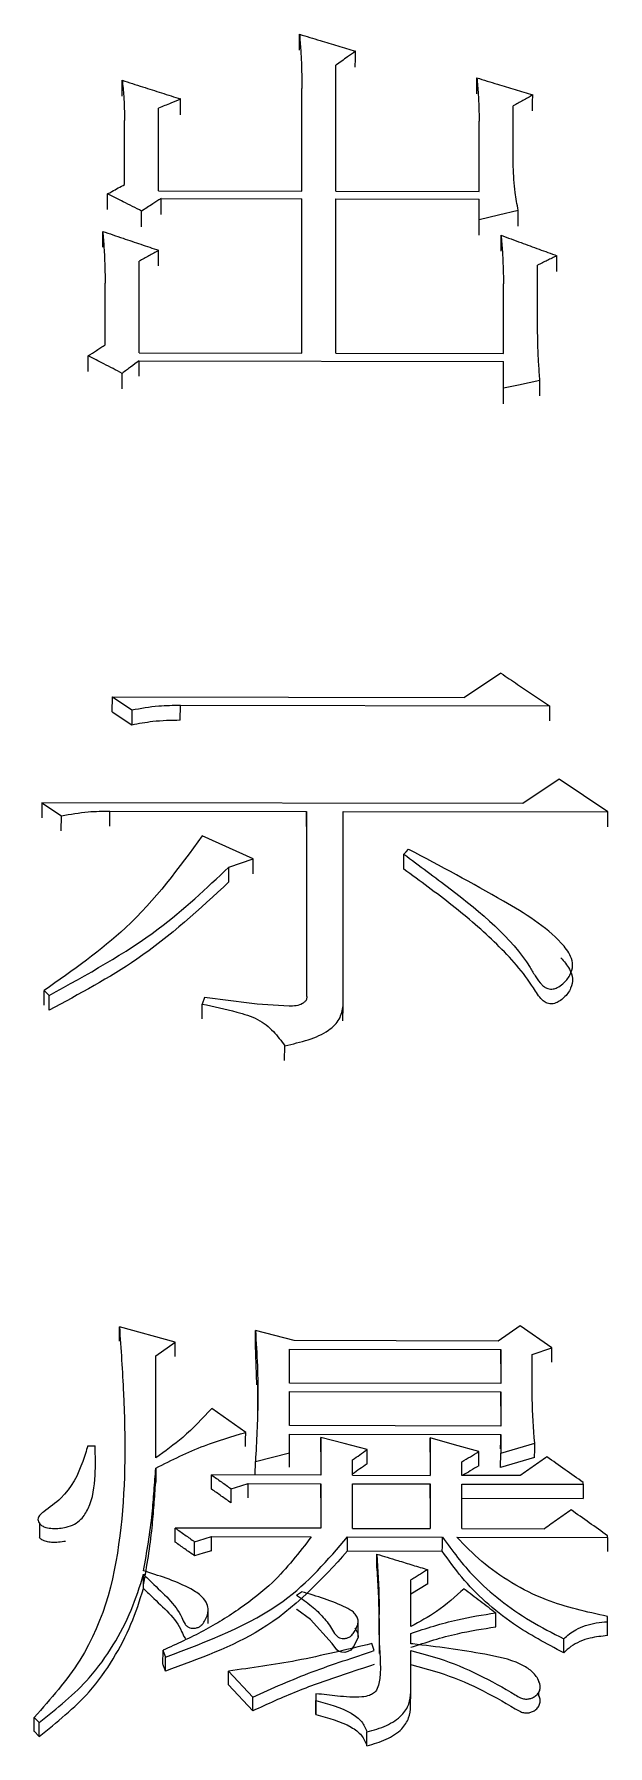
# Model space of a CAD drawing. Header units: millimetres. Extents: x 2104 to 4053, y 855 to 2233.
# Drawn here: x 2514.96 to 2517.51, y 2079.57 to 2087.19 of the extents above; entities that cross this region are included whole.
import ezdxf

# ---------------------------------------------------------------- set-up
doc = ezdxf.new("R2010")
doc.units = ezdxf.units.MM

msp = doc.modelspace()

# ---------------------------------------------------------------- linework, layer by layer
at = {"color": 7, "linetype": 'Continuous', "lineweight": 25}
for p, q in [((2516.2993, 2086.4872), (2516.2993, 2087.0474)), ((2516.1476, 2086.8734), (2516.1479, 2086.9444)), ((2516.1478, 2086.4875), (2516.1479, 2086.9444)), ((2515.5096, 2086.4887), (2515.5096, 2086.8559)), ((2516.1476, 2086.4875), (2516.1476, 2086.8734)), ((2517.0889, 2086.5969), (2517.089, 2086.8668)), ((2515.3579, 2086.7304), (2515.3582, 2086.8009)), ((2515.3582, 2086.5167), (2515.3582, 2086.8009)), ((2516.9373, 2086.7275), (2516.9375, 2086.798)), ((2516.9375, 2086.486), (2516.9375, 2086.798)), ((2515.5096, 2086.4887), (2516.1478, 2086.4875)), ((2515.5204, 2086.4539), (2516.1478, 2086.4527)), ((2516.2993, 2086.4872), (2516.9375, 2086.486)), ((2515.4336, 2086.3284), (2515.4339, 2086.3984)), ((2516.1476, 2086.3827), (2516.1478, 2086.4527)), ((2516.1477, 2085.7668), (2516.1478, 2086.4527)), ((2516.2991, 2085.7665), (2516.2992, 2086.4524)), ((2516.2992, 2086.4524), (2516.9375, 2086.4513)), ((2516.9375, 2086.3608), (2516.9375, 2086.4513)), ((2516.9372, 2086.2909), (2516.9375, 2086.3608)), ((2515.4229, 2085.7681), (2515.423, 2086.1751)), ((2517.197, 2085.8985), (2517.197, 2086.1578)), ((2515.2713, 2086.0079), (2515.2715, 2086.0774)), ((2515.2715, 2085.8036), (2515.2715, 2086.0774)), ((2517.0453, 2086.0046), (2517.0456, 2086.0741)), ((2517.0455, 2085.7651), (2517.0456, 2086.0741)), ((2515.4227, 2085.6639), (2515.4229, 2085.7329)), ((2515.4229, 2085.7681), (2516.1477, 2085.7668)), ((2515.4229, 2085.7329), (2517.0455, 2085.7299)), ((2516.2991, 2085.7665), (2517.0455, 2085.7651)), ((2517.0455, 2085.61), (2517.0455, 2085.7299)), ((2515.3469, 2085.6077), (2515.3472, 2085.6766)), ((2517.0452, 2085.5411), (2517.0455, 2085.61)), ((2517.0344, 2084.3426), (2516.8721, 2084.2346)), ((2515.3033, 2084.1703), (2515.3036, 2084.2375)), ((2515.3899, 2084.1121), (2515.3033, 2084.17)), ((2515.3036, 2084.2375), (2515.3901, 2084.1795)), ((2515.3036, 2084.2375), (2516.8721, 2084.2346)), ((2515.3901, 2084.1795), (2515.3899, 2084.1121)), ((2515.6062, 2084.1333), (2515.6065, 2084.2008)), ((2515.6065, 2084.2008), (2517.2507, 2084.1977)), ((2517.2939, 2083.8715), (2517.1316, 2083.7627)), ((2517.5102, 2083.7256), (2517.2939, 2083.8715)), ((2514.9897, 2083.7666), (2515.0763, 2083.7082)), ((2517.1316, 2083.7627), (2514.9897, 2083.7666)), ((2515.2924, 2083.6628), (2515.2926, 2083.7297)), ((2515.2926, 2083.7297), (2516.1688, 2083.7281)), ((2516.1688, 2083.7281), (2516.1685, 2082.9071)), ((2516.3308, 2082.8625), (2516.3311, 2083.7278)), ((2516.3311, 2083.7278), (2517.5102, 2083.7256)), ((2515.076, 2083.6417), (2515.0763, 2083.7082)), ((2515.9308, 2083.5169), (2515.7036, 2083.6196)), ((2515.8226, 2083.4806), (2515.9308, 2083.5169)), ((2516.6013, 2083.4711), (2516.6015, 2083.5377)), ((2515.8222, 2083.414), (2515.8225, 2083.4805)), ((2515, 2082.8656), (2515.0003, 2082.9314)), ((2515.0003, 2082.9314), (2515.0219, 2082.9093)), ((2515.0216, 2082.8437), (2515.0219, 2082.9093)), ((2515.7142, 2082.9006), (2515.7034, 2082.8711)), ((2516.3305, 2082.7968), (2516.3308, 2082.8625)), ((2516.0709, 2082.6203), (2516.0711, 2082.6856)), ((2515.3347, 2081.3715), (2515.335, 2081.4354)), ((2515.5838, 2081.367), (2515.335, 2081.4353)), ((2517.1199, 2081.4396), (2517.0225, 2081.3719)), ((2517.2605, 2081.3413), (2517.1199, 2081.4396)), ((2515.4972, 2081.3068), (2515.5838, 2081.367)), ((2515.9477, 2081.1773), (2515.9406, 2081.3553)), ((2516.1139, 2081.3736), (2515.9408, 2081.4191)), ((2517.0225, 2081.3719), (2516.1139, 2081.3736)), ((2515.497, 2080.8524), (2515.4972, 2081.3068)), ((2516.0921, 2081.1848), (2516.0922, 2081.3359)), ((2516.0922, 2081.3359), (2517.0333, 2081.3342)), ((2517.0333, 2081.3342), (2517.0332, 2081.1831)), ((2517.1739, 2081.3113), (2517.2605, 2081.3413)), ((2515.9493, 2081.1785), (2515.9493, 2081.0499)), ((2517.0332, 2081.1831), (2516.0921, 2081.1848)), ((2516.0921, 2081.147), (2517.0332, 2081.1453)), ((2516.0921, 2080.9955), (2516.0921, 2081.147)), ((2517.0332, 2081.1453), (2517.0332, 2080.9938)), ((2515.8973, 2080.9656), (2515.7459, 2081.072)), ((2517.0332, 2080.9938), (2516.0921, 2080.9955)), ((2515.1941, 2080.9062), (2515.2266, 2080.9061)), ((2516.092, 2080.9576), (2517.0331, 2080.9559)), ((2516.092, 2080.8741), (2516.092, 2080.9576)), ((2516.2327, 2080.9422), (2516.2326, 2080.7751)), ((2516.7194, 2080.9413), (2516.7194, 2080.7742)), ((2517.0331, 2080.9559), (2517.0331, 2080.8724)), ((2517.0331, 2080.8724), (2517.1846, 2080.9177)), ((2515.2285, 2080.8315), (2515.2285, 2080.8318)), ((2515.9403, 2080.7756), (2515.9405, 2080.8364)), ((2515.9405, 2080.8364), (2516.092, 2080.8741)), ((2516.3732, 2080.7748), (2516.3732, 2080.8432)), ((2516.86, 2080.7739), (2516.86, 2080.8347)), ((2517.0329, 2080.8093), (2517.0331, 2080.8724)), ((2517.1843, 2080.8545), (2517.0329, 2080.8093)), ((2515.497, 2080.8068), (2515.4968, 2080.7438)), ((2515.7456, 2080.713), (2515.7458, 2080.776)), ((2516.2326, 2080.7751), (2515.7458, 2080.776)), ((2516.3732, 2080.7748), (2516.7194, 2080.7742)), ((2517.1196, 2080.7734), (2516.86, 2080.7739)), ((2515.8321, 2080.652), (2515.8323, 2080.715)), ((2515.9078, 2080.6747), (2515.9081, 2080.7376)), ((2515.9081, 2080.7376), (2516.2326, 2080.737)), ((2516.2323, 2080.6741), (2516.2326, 2080.737)), ((2516.2326, 2080.737), (2516.2325, 2080.539)), ((2516.3731, 2080.5387), (2516.3732, 2080.7368)), ((2516.3732, 2080.7368), (2516.7193, 2080.7362)), ((2516.7191, 2080.6732), (2516.7193, 2080.7362)), ((2516.7193, 2080.7362), (2516.7193, 2080.5381)), ((2516.8597, 2080.673), (2517.4006, 2080.672)), ((2516.8599, 2080.5378), (2516.86, 2080.7359)), ((2516.86, 2080.7359), (2517.4008, 2080.7349)), ((2517.4008, 2080.7349), (2517.4006, 2080.672)), ((2517.4008, 2080.7349), (2517.4008, 2080.7425)), ((2514.9785, 2080.5615), (2514.9783, 2080.4984)), ((2515.5832, 2080.4775), (2515.5834, 2080.5402)), ((2516.2325, 2080.539), (2515.5834, 2080.5402)), ((2516.3731, 2080.5387), (2516.7193, 2080.5381)), ((2516.8599, 2080.5378), (2517.2277, 2080.5371)), ((2515.6697, 2080.4163), (2515.67, 2080.4789)), ((2515.7454, 2080.4391), (2515.7457, 2080.5017)), ((2515.7457, 2080.5017), (2516.1892, 2080.5009)), ((2516.3512, 2080.438), (2516.3515, 2080.5006)), ((2516.3515, 2080.5006), (2516.7733, 2080.4998)), ((2516.8383, 2080.4997), (2517.5089, 2080.4985)), ((2517.5089, 2080.4985), (2517.5087, 2080.4358)), ((2517.5089, 2080.4985), (2517.5089, 2080.5061)), ((2516.3512, 2080.438), (2516.7731, 2080.4372)), ((2515.4425, 2080.2718), (2515.4427, 2080.3342)), ((2516.7081, 2080.2923), (2516.6324, 2080.2466)), ((2516.6325, 2080.1022), (2516.6326, 2080.309)), ((2516.1242, 2080.2411), (2516.1459, 2080.2564)), ((2515.7303, 2080.1148), (2515.7305, 2080.1774)), ((2517.0109, 2080.1006), (2517.0112, 2080.1628)), ((2517.5087, 2080.1235), (2517.5087, 2080.1466)), ((2516.3978, 2080.0565), (2516.398, 2080.119)), ((2516.6325, 2080.0253), (2516.6325, 2080.0714)), ((2517.5085, 2080.0614), (2517.5087, 2080.1235)), ((2515.5288, 2079.9347), (2515.5291, 2079.9967)), ((2516.4702, 2079.9949), (2516.4594, 2080.0257)), ((2516.6324, 2079.81), (2516.6325, 2079.9946)), ((2515.5396, 2079.904), (2515.5399, 2079.9659)), ((2515.929, 2079.7265), (2515.8209, 2079.842)), ((2515.8211, 2079.9039), (2515.9292, 2079.7882)), ((2517.2033, 2079.8546), (2517.2033, 2079.859)), ((2515.929, 2079.7265), (2515.9292, 2079.7882)), ((2516.2105, 2079.803), (2516.2102, 2079.7413)), ((2516.2102, 2079.7106), (2516.2105, 2079.7723)), ((2516.2105, 2079.803), (2516.2105, 2079.7723)), ((2516.6321, 2079.7483), (2516.6324, 2079.81)), ((2517.203, 2079.7968), (2517.2031, 2079.8117)), ((2514.9555, 2079.6357), (2514.9558, 2079.6973)), ((2514.9556, 2079.6975), (2514.9772, 2079.6743)), ((2516.2102, 2079.7413), (2516.2102, 2079.7106)), ((2514.977, 2079.6127), (2514.9554, 2079.6359)), ((2514.977, 2079.6127), (2514.9772, 2079.6743))]:
    msp.add_line(p, q, dxfattribs=at)
at = {"color": 7, "linetype": 'Continuous', "lineweight": 25, "flags": 128}
for points in [[(2516.1368, 2087.1142), (2516.137, 2087.1538), (2516.1371, 2087.1852)], [(2516.3856, 2087.0383), (2516.3858, 2087.0778), (2516.3859, 2087.1092)], [(2516.9265, 2086.9205), (2516.9266, 2086.9599), (2516.9267, 2086.9912)], [(2515.3471, 2086.9096), (2515.3473, 2086.9491), (2515.3474, 2086.9803)], [(2517.1753, 2086.8443), (2517.1754, 2086.8837), (2517.1755, 2086.9149)], [(2515.6068, 2086.8265), (2515.6069, 2086.8659), (2515.607, 2086.8971)], [(2515.2822, 2086.4051), (2515.2823, 2086.4442), (2515.2824, 2086.4752)], [(2515.5202, 2086.3839), (2515.5203, 2086.4229), (2515.5204, 2086.4539)], [(2516.9372, 2086.3813), (2516.9374, 2086.4203), (2516.9375, 2086.4513)], [(2516.9375, 2086.3608), (2517.024, 2086.3815), (2517.1105, 2086.4022)], [(2517.1103, 2086.3319), (2517.1104, 2086.3713), (2517.1105, 2086.4022)], [(2515.2605, 2086.2383), (2515.2607, 2086.2772), (2515.2608, 2086.3081)], [(2517.0345, 2086.2207), (2517.0347, 2086.26), (2517.0348, 2086.2908)], [(2515.5093, 2086.1542), (2515.5094, 2086.193), (2515.5096, 2086.2239)], [(2517.2833, 2086.13), (2517.2835, 2086.1688), (2517.2836, 2086.1996)], [(2515.1955, 2085.6854), (2515.1957, 2085.7239), (2515.1958, 2085.7545)], [(2517.0453, 2085.6609), (2517.0454, 2085.6994), (2517.0455, 2085.7299)], [(2517.2078, 2085.645), (2517.1599, 2085.6347), (2517.112, 2085.6244), (2517.0455, 2085.61)], [(2517.2075, 2085.5761), (2517.2076, 2085.6145), (2517.2078, 2085.645)], [(2517.2507, 2084.1977), (2517.2505, 2084.16), (2517.2504, 2084.1306)], [(2514.9897, 2083.7666), (2514.9896, 2083.7292), (2514.9895, 2083.7)], [(2516.1686, 2083.6615), (2516.1687, 2083.6987), (2516.1688, 2083.7281)], [(2517.5099, 2083.659), (2517.51, 2083.6962), (2517.5102, 2083.7256)], [(2515.9305, 2083.4506), (2515.9307, 2083.4876), (2515.9308, 2083.5169)], [(2516.6015, 2083.5376), (2516.6123, 2083.5486), (2516.6231, 2083.5595)], [(2515.7031, 2082.8055), (2515.7032, 2082.8321), (2515.7033, 2082.8516), (2515.7034, 2082.8711)], [(2515.5836, 2081.3033), (2515.5837, 2081.339), (2515.5838, 2081.367)], [(2515.9406, 2081.3553), (2515.9407, 2081.3911), (2515.9408, 2081.4191)], [(2517.0331, 2081.2705), (2517.0332, 2081.3061), (2517.0333, 2081.3342)], [(2517.2602, 2081.2776), (2517.2604, 2081.3133), (2517.2605, 2081.3413)], [(2517.033, 2081.0818), (2517.0331, 2081.1174), (2517.0332, 2081.1453)], [(2515.8971, 2080.9023), (2515.8972, 2080.9339), (2515.8973, 2080.9656)], [(2516.2324, 2080.879), (2516.2326, 2080.9144), (2516.2327, 2080.9422)], [(2516.4382, 2080.8887), (2516.3354, 2080.9154), (2516.2327, 2080.9422)], [(2516.7192, 2080.8781), (2516.7193, 2080.9135), (2516.7194, 2080.9413)], [(2516.9358, 2080.8802), (2516.8276, 2080.9107), (2516.7194, 2080.9413)], [(2517.0329, 2080.8927), (2517.033, 2080.9281), (2517.0331, 2080.9559)], [(2517.1843, 2080.8545), (2517.1845, 2080.8899), (2517.1846, 2080.9177)], [(2516.0918, 2080.811), (2516.0919, 2080.8464), (2516.092, 2080.8741)], [(2516.4379, 2080.8255), (2516.4381, 2080.8609), (2516.4382, 2080.8887)], [(2516.9355, 2080.817), (2516.9357, 2080.8524), (2516.9358, 2080.8802)], [(2515.8323, 2080.715), (2515.8513, 2080.7206), (2515.8797, 2080.7291), (2515.9081, 2080.7376)], [(2515.7454, 2080.4391), (2515.7076, 2080.4277), (2515.6697, 2080.4163)], [(2515.67, 2080.4789), (2515.6889, 2080.4846), (2515.7173, 2080.4932), (2515.7457, 2080.5017)], [(2516.7731, 2080.4372), (2516.7732, 2080.458), (2516.7733, 2080.4789), (2516.7733, 2080.4998)], [(2516.481, 2080.3615), (2516.4811, 2080.3927), (2516.4812, 2080.424)], [(2516.7081, 2080.2923), (2516.7082, 2080.3273), (2516.7084, 2080.3548)], [(2516.3839, 2080.0963), (2516.3968, 2080.073), (2516.3976, 2080.0552), (2516.381, 2080.0173), (2516.3649, 2079.9971), (2516.3529, 2079.9904), (2516.3387, 2079.9871), (2516.3235, 2079.9878), (2516.3123, 2079.9915), (2516.3031, 2079.9978), (2516.2825, 2080.0266), (2516.1867, 2080.1337), (2516.1246, 2080.1784), (2516.124, 2080.1788), (2516.124, 2080.1788)], [(2517.3137, 2079.9851), (2517.3138, 2080.0022), (2517.3139, 2080.0193), (2517.314, 2080.0472)], [(2515.8209, 2079.842), (2515.821, 2079.8766), (2515.8211, 2079.9039)], [(2516.4373, 2079.5715), (2516.4374, 2079.5889), (2516.4375, 2079.6062), (2516.4376, 2079.633)]]:
    msp.add_lwpolyline(points, dxfattribs=at)
at = {"color": 7, "linetype": 'Continuous', "lineweight": 25}
for points, knots in [([(2516.1371, 2087.1852), (2516.139, 2087.1616), (2516.1427, 2087.1145), (2516.1467, 2087.0343), (2516.1474, 2086.9775), (2516.1479, 2086.9444)], [0, 0, 0, 0, 0.294321, 0.588654, 1, 1, 1, 1]), ([(2516.1371, 2087.1852), (2516.1677, 2087.1758), (2516.2244, 2087.1585), (2516.3074, 2087.1332), (2516.3597, 2087.1172), (2516.3859, 2087.1092)], [0, 0, 0, 0, 0.368853, 0.684427, 1, 1, 1, 1]), ([(2516.3859, 2087.1092), (2516.3742, 2087.1008), (2516.3539, 2087.0864), (2516.3251, 2087.0658), (2516.3079, 2087.0536), (2516.2993, 2087.0474)], [0, 0, 0, 0, 0.404836, 0.702418, 1, 1, 1, 1]), ([(2516.9267, 2086.9912), (2516.929, 2086.9672), (2516.9331, 2086.9231), (2516.936, 2086.8586), (2516.937, 2086.8182), (2516.9375, 2086.798)], [0, 0, 0, 0, 0.373871, 0.686891, 1, 1, 1, 1]), ([(2516.9267, 2086.9912), (2516.9573, 2086.9818), (2517.0141, 2086.9644), (2517.097, 2086.939), (2517.1493, 2086.923), (2517.1755, 2086.9149)], [0, 0, 0, 0, 0.3688531, 0.6844265, 1, 1, 1, 1]), ([(2515.3474, 2086.9803), (2515.3499, 2086.9567), (2515.3542, 2086.9151), (2515.3569, 2086.8553), (2515.3578, 2086.819), (2515.3582, 2086.8009)], [0, 0, 0, 0, 0.395544, 0.697723, 1, 1, 1, 1]), ([(2515.3474, 2086.9803), (2515.3778, 2086.9706), (2515.4362, 2086.9519), (2515.5228, 2086.9242), (2515.5789, 2086.9061), (2515.607, 2086.8971)], [0, 0, 0, 0, 0.350919, 0.675459, 1, 1, 1, 1]), ([(2517.1755, 2086.9149), (2517.1683, 2086.9109), (2517.1539, 2086.9029), (2517.1322, 2086.8909), (2517.1106, 2086.8788), (2517.0962, 2086.8708), (2517.089, 2086.8668)], [0, 0, 0, 0, 0.25, 0.5, 0.75, 1, 1, 1, 1]), ([(2515.607, 2086.8971), (2515.5927, 2086.8911), (2515.5694, 2086.8812), (2515.5369, 2086.8674), (2515.5187, 2086.8597), (2515.5096, 2086.8559)], [0, 0, 0, 0, 0.4397276, 0.7198639, 1, 1, 1, 1]), ([(2517.1105, 2086.4022), (2517.1061, 2086.4285), (2517.0984, 2086.4739), (2517.0913, 2086.5389), (2517.0897, 2086.5775), (2517.0889, 2086.5969)], [0, 0, 0, 0, 0.405142, 0.70235, 1, 1, 1, 1]), ([(2515.2824, 2086.4752), (2515.2887, 2086.4786), (2515.3045, 2086.4873), (2515.3298, 2086.5012), (2515.3487, 2086.5116), (2515.3582, 2086.5167)], [0, 0, 0, 0, 0.25, 0.625, 1, 1, 1, 1]), ([(2515.4339, 2086.3984), (2515.4203, 2086.4052), (2515.3931, 2086.419), (2515.3426, 2086.4446), (2515.3057, 2086.4634), (2515.2824, 2086.4752)], [0, 0, 0, 0, 0.2690544, 0.5381087, 1, 1, 1, 1]), ([(2515.5204, 2086.4539), (2515.508, 2086.4459), (2515.4874, 2086.4327), (2515.4586, 2086.4142), (2515.4421, 2086.4036), (2515.4339, 2086.3984)], [0, 0, 0, 0, 0.428365, 0.714182, 1, 1, 1, 1]), ([(2515.2608, 2086.3081), (2515.2627, 2086.2839), (2515.2669, 2086.2335), (2515.2701, 2086.1566), (2515.2711, 2086.1038), (2515.2715, 2086.0774)], [0, 0, 0, 0, 0.314835, 0.657358, 1, 1, 1, 1]), ([(2515.2608, 2086.3081), (2515.2909, 2086.2979), (2515.3474, 2086.2787), (2515.4304, 2086.2507), (2515.4832, 2086.2328), (2515.5096, 2086.2239)], [0, 0, 0, 0, 0.363442, 0.681721, 1, 1, 1, 1]), ([(2517.0348, 2086.2908), (2517.0369, 2086.2667), (2517.0411, 2086.2186), (2517.0442, 2086.1464), (2517.0451, 2086.0982), (2517.0456, 2086.0741)], [0, 0, 0, 0, 0.33488, 0.667383, 1, 1, 1, 1]), ([(2517.0348, 2086.2908), (2517.0645, 2086.28), (2517.1208, 2086.2593), (2517.2037, 2086.2289), (2517.257, 2086.2094), (2517.2836, 2086.1996)], [0, 0, 0, 0, 0.357822, 0.678911, 1, 1, 1, 1]), ([(2515.5096, 2086.2239), (2515.5023, 2086.2198), (2515.4879, 2086.2117), (2515.4663, 2086.1995), (2515.4446, 2086.1873), (2515.4302, 2086.1792), (2515.423, 2086.1751)], [0, 0, 0, 0, 0.2500001, 0.5000001, 0.7500002, 1, 1, 1, 1]), ([(2517.2836, 2086.1996), (2517.2764, 2086.1961), (2517.2619, 2086.1892), (2517.2403, 2086.1787), (2517.2187, 2086.1683), (2517.2042, 2086.1613), (2517.197, 2086.1578)], [0, 0, 0, 0, 0.25, 0.5, 0.75, 1, 1, 1, 1]), ([(2517.2078, 2085.645), (2517.206, 2085.669), (2517.2024, 2085.7171), (2517.1982, 2085.8017), (2517.1975, 2085.8621), (2517.197, 2085.8985)], [0, 0, 0, 0, 0.2843091, 0.5686289, 1, 1, 1, 1]), ([(2515.1958, 2085.7545), (2515.2084, 2085.7626), (2515.2273, 2085.7749), (2515.2526, 2085.7913), (2515.2652, 2085.7995), (2515.2715, 2085.8036)], [0, 0, 0, 0, 0.5, 0.75, 1, 1, 1, 1]), ([(2515.3472, 2085.6766), (2515.3336, 2085.6836), (2515.3065, 2085.6976), (2515.256, 2085.7235), (2515.2191, 2085.7425), (2515.1958, 2085.7545)], [0, 0, 0, 0, 0.269054, 0.538109, 1, 1, 1, 1]), ([(2515.4229, 2085.7329), (2515.4103, 2085.7235), (2515.3914, 2085.7095), (2515.3661, 2085.6907), (2515.3535, 2085.6813), (2515.3472, 2085.6766)], [0, 0, 0, 0, 0.5, 0.75, 1, 1, 1, 1]), ([(2517.0344, 2084.3426), (2517.0591, 2084.326), (2517.1075, 2084.2937), (2517.1796, 2084.2454), (2517.227, 2084.2136), (2517.2507, 2084.1977)], [0, 0, 0, 0, 0.342688, 0.671344, 1, 1, 1, 1]), ([(2515.3901, 2084.1795), (2515.4299, 2084.1866), (2515.501, 2084.1993), (2515.5742, 2084.2003), (2515.6065, 2084.2008)], [0, 0, 0, 0, 0.558835, 1, 1, 1, 1]), ([(2515.6062, 2084.1333), (2515.5651, 2084.1325), (2515.4919, 2084.1311), (2515.421, 2084.1179), (2515.3899, 2084.1121)], [0, 0, 0, 0, 0.5610855, 1, 1, 1, 1]), ([(2515.0763, 2083.7082), (2515.116, 2083.7154), (2515.1872, 2083.7282), (2515.2603, 2083.7292), (2515.2926, 2083.7297)], [0, 0, 0, 0, 0.558835, 1, 1, 1, 1]), ([(2515.7036, 2083.6196), (2515.5999, 2083.4773), (2515.4129, 2083.2208), (2515.1274, 2083.0206), (2515.0003, 2082.9314)], [0, 0, 0, 0, 0.554743, 1, 1, 1, 1]), ([(2516.6015, 2083.5377), (2516.6705, 2083.4868), (2516.8784, 2083.3336), (2517.0951, 2083.1547), (2517.1876, 2082.9937), (2517.2082, 2082.9643), (2517.2272, 2082.9471), (2517.2406, 2082.9394), (2517.2548, 2082.9368), (2517.2693, 2082.938), (2517.2893, 2082.9451), (2517.3171, 2082.9646), (2517.3442, 2082.9983), (2517.3571, 2083.0417), (2517.3439, 2083.0926), (2517.2586, 2083.2022), (2517.0032, 2083.3578), (2516.7656, 2083.4841), (2516.6235, 2083.5593), (2516.6231, 2083.5595)], [0, 0, 0, 0, 0.129751, 0.390616, 0.417721, 0.44078, 0.449022, 0.457342, 0.462693, 0.468031, 0.47654, 0.491679, 0.518135, 0.5454, 0.568563, 0.608437, 0.767667, 0.999422, 1, 1, 1, 1]), ([(2515.8223, 2083.4141), (2515.6926, 2083.2939), (2515.4591, 2083.0774), (2515.1562, 2082.9155), (2515.0216, 2082.8435)], [0, 0, 0, 0, 0.555407, 1, 1, 1, 1]), ([(2515.0219, 2082.9093), (2515.1914, 2083.0024), (2515.492, 2083.1676), (2515.7222, 2083.3856), (2515.8225, 2083.4806)], [0, 0, 0, 0, 0.564156, 1, 1, 1, 1]), ([(2517.3016, 2083.0772), (2517.3156, 2083.0608), (2517.3399, 2083.0322), (2517.3565, 2082.9843), (2517.3476, 2082.9389), (2517.3229, 2082.9051), (2517.2961, 2082.8837), (2517.2768, 2082.8743), (2517.2598, 2082.8709), (2517.2462, 2082.8721), (2517.2317, 2082.8779), (2517.2045, 2082.8995), (2517.1502, 2082.9955), (2517.0209, 2083.1396), (2516.8198, 2083.3121), (2516.6743, 2083.4179), (2516.6013, 2083.4711)], [0, 0, 0, 0, 0.056587, 0.098625, 0.141054, 0.187024, 0.208836, 0.226449, 0.236597, 0.246843, 0.2555, 0.272181, 0.331956, 0.55531, 0.776816, 1, 1, 1, 1]), ([(2516.1683, 2082.9071), (2516.1689, 2082.9044), (2516.17, 2082.8991), (2516.1676, 2082.89), (2516.161, 2082.8808), (2516.1466, 2082.8697), (2516.122, 2082.8615), (2515.9734, 2082.8641), (2515.8386, 2082.8831), (2515.7142, 2082.9006)], [0, 0, 0, 0, 0.021772, 0.042916, 0.073493, 0.104882, 0.166661, 0.230772, 1, 1, 1, 1]), ([(2515.7034, 2082.8711), (2515.7549, 2082.8601), (2515.8394, 2082.842), (2515.9539, 2082.8077), (2516.0236, 2082.7506), (2516.0554, 2082.7071), (2516.0711, 2082.6856)], [0, 0, 0, 0, 0.3492702, 0.5727501, 0.7884516, 1, 1, 1, 1]), ([(2516.0711, 2082.6856), (2516.1425, 2082.7016), (2516.2406, 2082.7236), (2516.3204, 2082.8022), (2516.3274, 2082.8426), (2516.3308, 2082.8625)], [0, 0, 0, 0, 0.574617, 0.790317, 1, 1, 1, 1]), ([(2515.335, 2081.4353), (2515.3417, 2081.3366), (2515.3618, 2081.0407), (2515.3642, 2080.5436), (2515.2504, 2080.0315), (2515.0287, 2079.7801), (2514.9558, 2079.6974)], [0, 0, 0, 0, 0.166223, 0.49841, 0.83499, 1, 1, 1, 1]), ([(2515.9408, 2081.4191), (2515.944, 2081.3667), (2515.9504, 2081.2619), (2515.9535, 2081.0676), (2515.9456, 2080.9256), (2515.9405, 2080.8364)], [0, 0, 0, 0, 0.2709567, 0.5419545, 1, 1, 1, 1]), ([(2517.1846, 2080.9177), (2517.1798, 2080.9833), (2517.1727, 2081.0818), (2517.1728, 2081.213), (2517.1735, 2081.2785), (2517.1739, 2081.3113)], [0, 0, 0, 0, 0.499448, 0.749701, 1, 1, 1, 1]), ([(2515.7459, 2081.072), (2515.7049, 2081.0277), (2515.6312, 2080.9482), (2515.5383, 2080.8819), (2515.4971, 2080.8524)], [0, 0, 0, 0, 0.556386, 1, 1, 1, 1]), ([(2515.1941, 2080.9062), (2515.1871, 2080.883), (2515.1624, 2080.8014), (2515.1095, 2080.6915), (2515.0183, 2080.6285), (2514.9836, 2080.6019), (2514.9742, 2080.5902), (2514.9715, 2080.5786), (2514.9737, 2080.568), (2514.9803, 2080.5579), (2514.9914, 2080.5489), (2515.0106, 2080.541), (2515.0471, 2080.5367), (2515.0918, 2080.5402), (2515.136, 2080.5554), (2515.1714, 2080.5839), (2515.2157, 2080.6556), (2515.2293, 2080.7686), (2515.2283, 2080.8619), (2515.2267, 2080.9057), (2515.2266, 2080.9061)], [0, 0, 0, 0, 0.080163, 0.283303, 0.376891, 0.395163, 0.410604, 0.422184, 0.433748, 0.44595, 0.459623, 0.474758, 0.501541, 0.554648, 0.589883, 0.62515, 0.685174, 0.852774, 0.998557, 1, 1, 1, 1]), ([(2515.497, 2080.8068), (2515.5676, 2080.8423), (2515.6942, 2080.9058), (2515.8351, 2080.9472), (2515.8973, 2080.9656)], [0, 0, 0, 0, 0.5578886, 1, 1, 1, 1]), ([(2516.3732, 2080.8432), (2516.3841, 2080.8508), (2516.4057, 2080.866), (2516.4273, 2080.8811), (2516.4382, 2080.8887)], [0, 0, 0, 0, 0.500003, 1, 1, 1, 1]), ([(2516.4379, 2080.8255), (2516.4271, 2080.818), (2516.4055, 2080.8029), (2516.384, 2080.7878), (2516.3732, 2080.7803)], [0, 0, 0, 0, 0.501689, 1, 1, 1, 1]), ([(2516.86, 2080.8347), (2516.8726, 2080.8423), (2516.8979, 2080.8575), (2516.9231, 2080.8726), (2516.9358, 2080.8802)], [0, 0, 0, 0, 0.500003, 1, 1, 1, 1]), ([(2517.2386, 2080.8568), (2517.2188, 2080.8429), (2517.1791, 2080.8152), (2517.1394, 2080.7874), (2517.1196, 2080.7734)], [0, 0, 0, 0, 0.500001, 1, 1, 1, 1]), ([(2517.4008, 2080.7425), (2517.3738, 2080.7616), (2517.3197, 2080.7997), (2517.2657, 2080.8378), (2517.2386, 2080.8568)], [0, 0, 0, 0, 0.500002, 1, 1, 1, 1]), ([(2515.4425, 2080.287), (2515.4572, 2080.3718), (2515.4776, 2080.4901), (2515.4891, 2080.6427), (2515.4942, 2080.7101), (2515.4968, 2080.7438)], [0, 0, 0, 0, 0.557466, 0.778726, 1, 1, 1, 1]), ([(2515.4427, 2080.3495), (2515.4574, 2080.4342), (2515.4779, 2080.5527), (2515.4893, 2080.7055), (2515.4945, 2080.773), (2515.497, 2080.8068)], [0, 0, 0, 0, 0.556742, 0.778364, 1, 1, 1, 1]), ([(2515.7458, 2080.776), (2515.7602, 2080.7658), (2515.7891, 2080.7455), (2515.8179, 2080.7251), (2515.8323, 2080.715)], [0, 0, 0, 0, 0.500001, 1, 1, 1, 1]), ([(2516.9355, 2080.817), (2516.9229, 2080.8095), (2516.8989, 2080.7951), (2516.8749, 2080.7807), (2516.8635, 2080.7739)], [0, 0, 0, 0, 0.526127, 1, 1, 1, 1]), ([(2515.8321, 2080.652), (2515.8177, 2080.6622), (2515.7888, 2080.6825), (2515.76, 2080.7028), (2515.7456, 2080.713)], [0, 0, 0, 0, 0.500001, 1, 1, 1, 1]), ([(2517.3467, 2080.6208), (2517.3269, 2080.6069), (2517.2872, 2080.579), (2517.2475, 2080.5511), (2517.2277, 2080.5371)], [0, 0, 0, 0, 0.5000012, 1, 1, 1, 1]), ([(2517.5089, 2080.5061), (2517.4819, 2080.5252), (2517.4278, 2080.5635), (2517.3737, 2080.6017), (2517.3467, 2080.6208)], [0, 0, 0, 0, 0.500002, 1, 1, 1, 1]), ([(2515.5834, 2080.5402), (2515.5979, 2080.53), (2515.6267, 2080.5096), (2515.6555, 2080.4892), (2515.67, 2080.4789)], [0, 0, 0, 0, 0.500001, 1, 1, 1, 1]), ([(2515.0955, 2080.4806), (2515.0743, 2080.4777), (2515.0457, 2080.4737), (2515.0093, 2080.4788), (2514.991, 2080.4865), (2514.9805, 2080.494), (2514.9785, 2080.4983), (2514.9784, 2080.4984)], [0, 0, 0, 0, 0.503913, 0.681951, 0.861871, 0.995799, 1, 1, 1, 1]), ([(2516.1892, 2080.5009), (2516.1356, 2080.431), (2516.0467, 2080.315), (2515.8751, 2080.1802), (2515.7113, 2080.0789), (2515.59, 2080.0242), (2515.5291, 2079.9967)], [0, 0, 0, 0, 0.333002, 0.552476, 0.774971, 1, 1, 1, 1]), ([(2515.5399, 2079.9659), (2515.7284, 2080.0369), (2516.0599, 2080.1617), (2516.2636, 2080.3984), (2516.3515, 2080.5006)], [0, 0, 0, 0, 0.568507, 1, 1, 1, 1]), ([(2515.6697, 2080.4163), (2515.6553, 2080.4265), (2515.6265, 2080.4469), (2515.5976, 2080.4673), (2515.5832, 2080.4775)], [0, 0, 0, 0, 0.500001, 1, 1, 1, 1]), ([(2516.7733, 2080.4998), (2516.8179, 2080.4392), (2516.8916, 2080.3388), (2517.0301, 2080.2173), (2517.1632, 2080.124), (2517.2635, 2080.0729), (2517.314, 2080.0472)], [0, 0, 0, 0, 0.333809, 0.553089, 0.775219, 1, 1, 1, 1]), ([(2517.5087, 2080.1466), (2517.4159, 2080.1672), (2517.2639, 2080.2009), (2517.0798, 2080.2934), (2516.9449, 2080.388), (2516.8736, 2080.4627), (2516.8383, 2080.4997)], [0, 0, 0, 0, 0.347456, 0.568585, 0.785979, 1, 1, 1, 1]), ([(2516.3512, 2080.438), (2516.2338, 2080.3099), (2516.0204, 2080.0773), (2515.6888, 2079.9578), (2515.5396, 2079.904)], [0, 0, 0, 0, 0.550322, 1, 1, 1, 1]), ([(2516.4812, 2080.424), (2516.486, 2080.3533), (2516.4949, 2080.2223), (2516.4864, 2080.0304), (2516.5045, 2079.8984), (2516.4837, 2079.8223), (2516.4676, 2079.8043), (2516.4452, 2079.7932), (2516.3905, 2079.7837), (2516.3099, 2079.7924), (2516.2422, 2079.7996), (2516.2105, 2079.803)], [0, 0, 0, 0, 0.256996, 0.476113, 0.695225, 0.73204, 0.752365, 0.772764, 0.805765, 0.908922, 1, 1, 1, 1]), ([(2516.4812, 2080.424), (2516.5123, 2080.4145), (2516.5657, 2080.3983), (2516.6414, 2080.3752), (2516.686, 2080.3616), (2516.7084, 2080.3548)], [0, 0, 0, 0, 0.410416, 0.705208, 1, 1, 1, 1]), ([(2517.3137, 2079.9851), (2517.2368, 2080.0257), (2517.1108, 2080.0923), (2516.964, 2080.2102), (2516.8569, 2080.3187), (2516.8009, 2080.3978), (2516.7731, 2080.4372)], [0, 0, 0, 0, 0.346062, 0.56664, 0.784508, 1, 1, 1, 1]), ([(2514.9772, 2079.6743), (2515.0565, 2079.7378), (2515.1863, 2079.8419), (2515.3108, 2080.0182), (2515.3914, 2080.1732), (2515.4256, 2080.2806), (2515.4427, 2080.3342)], [0, 0, 0, 0, 0.345608, 0.56562, 0.783503, 1, 1, 1, 1]), ([(2515.4427, 2080.3342), (2515.4549, 2080.322), (2515.5156, 2080.2609), (2515.595, 2080.1927), (2515.6225, 2080.118), (2515.6357, 2080.1023), (2515.6476, 2080.0963), (2515.661, 2080.0938), (2515.675, 2080.0946), (2515.6888, 2080.099), (2515.7031, 2080.1093), (2515.7199, 2080.1341), (2515.7341, 2080.167), (2515.7262, 2080.2056), (2515.7008, 2080.24), (2515.613, 2080.2959), (2515.5186, 2080.3254), (2515.4463, 2080.3483), (2515.4427, 2080.3495)], [0, 0, 0, 0, 0.066062, 0.330701, 0.377854, 0.393632, 0.409569, 0.423612, 0.439068, 0.455666, 0.47207, 0.502865, 0.57441, 0.614854, 0.665568, 0.739884, 0.987043, 1, 1, 1, 1]), ([(2516.481, 2080.3615), (2516.4852, 2080.2908), (2516.4928, 2080.1644), (2516.492, 2080.0375), (2516.4916, 2079.9815)], [0, 0, 0, 0, 0.559458, 1, 1, 1, 1]), ([(2516.7084, 2080.3548), (2516.702, 2080.351), (2516.6894, 2080.3433), (2516.6705, 2080.3319), (2516.6515, 2080.3205), (2516.6389, 2080.3128), (2516.6326, 2080.309)], [0, 0, 0, 0, 0.25, 0.5, 0.75, 1, 1, 1, 1]), ([(2514.977, 2079.6127), (2515.0563, 2079.6762), (2515.186, 2079.7801), (2515.3105, 2079.9562), (2515.3911, 2080.111), (2515.4254, 2080.2183), (2515.4425, 2080.2717)], [0, 0, 0, 0, 0.345691, 0.565702, 0.783554, 1, 1, 1, 1]), ([(2515.4425, 2080.2718), (2515.4546, 2080.2595), (2515.5152, 2080.1984), (2515.5969, 2080.1319), (2515.6206, 2080.0574), (2515.6302, 2080.0471), (2515.6317, 2080.0456)], [0, 0, 0, 0, 0.171678, 0.859419, 0.979195, 1, 1, 1, 1]), ([(2516.1242, 2080.2411), (2516.1471, 2080.2255), (2516.1908, 2080.1958), (2516.2444, 2080.1431), (2516.2795, 2080.097), (2516.2971, 2080.0629), (2516.3148, 2080.0517), (2516.3273, 2080.0488), (2516.341, 2080.0489), (2516.3549, 2080.0523), (2516.3691, 2080.0611), (2516.3832, 2080.0811), (2516.396, 2080.1042), (2516.3998, 2080.13), (2516.3922, 2080.1493), (2516.375, 2080.1699), (2516.3257, 2080.1963), (2516.2485, 2080.2268), (2516.1802, 2080.2465), (2516.1459, 2080.2564)], [0, 0, 0, 0, 0.117405, 0.224509, 0.331508, 0.385093, 0.401497, 0.417938, 0.434588, 0.453949, 0.473457, 0.503443, 0.565755, 0.597796, 0.629831, 0.663694, 0.717988, 0.857978, 1, 1, 1, 1]), ([(2516.8706, 2080.2703), (2516.8314, 2080.2349), (2516.7609, 2080.1711), (2516.672, 2080.1234), (2516.6325, 2080.1022)], [0, 0, 0, 0, 0.555111, 1, 1, 1, 1]), ([(2516.8706, 2080.2703), (2516.8825, 2080.2612), (2516.9064, 2080.243), (2516.9532, 2080.2071), (2516.9882, 2080.1804), (2517.0112, 2080.1628)], [0, 0, 0, 0, 0.254578, 0.509156, 1, 1, 1, 1]), ([(2516.6325, 2080.0714), (2516.701, 2080.0938), (2516.8235, 2080.1337), (2516.9537, 2080.1539), (2517.0111, 2080.1628)], [0, 0, 0, 0, 0.55855, 1, 1, 1, 1]), ([(2516.6322, 2080.0094), (2516.7007, 2080.0316), (2516.8233, 2080.0716), (2516.9534, 2080.0917), (2517.0109, 2080.1006)], [0, 0, 0, 0, 0.5585264, 1, 1, 1, 1]), ([(2517.5085, 2080.0614), (2517.4825, 2080.0588), (2517.44, 2080.0545), (2517.3855, 2080.0362), (2517.3447, 2080.0143), (2517.324, 2079.9948), (2517.3137, 2079.9851)], [0, 0, 0, 0, 0.347151, 0.569168, 0.786857, 1, 1, 1, 1]), ([(2517.314, 2080.0472), (2517.3305, 2080.0619), (2517.3581, 2080.0864), (2517.4105, 2080.1072), (2517.4583, 2080.1194), (2517.4919, 2080.1221), (2517.5087, 2080.1235)], [0, 0, 0, 0, 0.330678, 0.550991, 0.77457, 1, 1, 1, 1]), ([(2515.5291, 2079.9967), (2515.5309, 2079.9915), (2515.5345, 2079.9813), (2515.5381, 2079.9711), (2515.5399, 2079.9659)], [0, 0, 0, 0, 0.500636, 1, 1, 1, 1]), ([(2516.4594, 2080.0257), (2516.4038, 2080.0125), (2516.2926, 2079.9862), (2516.0816, 2079.9392), (2515.9227, 2079.9177), (2515.8211, 2079.9039)], [0, 0, 0, 0, 0.26507, 0.530167, 1, 1, 1, 1]), ([(2515.9292, 2079.7882), (2516.0163, 2079.8272), (2516.1472, 2079.8858), (2516.3313, 2079.9488), (2516.4239, 2079.9796), (2516.4702, 2079.9949)], [0, 0, 0, 0, 0.499014, 0.749447, 1, 1, 1, 1]), ([(2516.6325, 2079.9946), (2516.675, 2079.9836), (2516.8431, 2079.94), (2517.0008, 2079.8572), (2517.1181, 2079.7855), (2517.1383, 2079.7792), (2517.1558, 2079.779), (2517.172, 2079.7832), (2517.1876, 2079.7916), (2517.2013, 2079.8048), (2517.2093, 2079.8219), (2517.2095, 2079.8444), (2517.1974, 2079.8747), (2517.1679, 2079.9091), (2517.0908, 2079.9537), (2516.9096, 2079.9901), (2516.7461, 2080.0127), (2516.6355, 2080.025), (2516.6325, 2080.0253)], [0, 0, 0, 0, 0.0991642, 0.3918208, 0.4130453, 0.4271989, 0.439103, 0.4509669, 0.4644718, 0.4806037, 0.4982371, 0.5146983, 0.5433978, 0.586335, 0.6292656, 0.7524944, 0.9931053, 1, 1, 1, 1]), ([(2515.5396, 2079.904), (2515.5378, 2079.9091), (2515.5342, 2079.9193), (2515.5307, 2079.9296), (2515.5289, 2079.9347)], [0, 0, 0, 0, 0.499364, 1, 1, 1, 1]), ([(2516.47, 2079.933), (2516.424, 2079.9177), (2516.3087, 2079.8795), (2516.1245, 2079.8164), (2515.9943, 2079.7565), (2515.929, 2079.7265)], [0, 0, 0, 0, 0.248794, 0.623464, 1, 1, 1, 1]), ([(2516.6322, 2079.9327), (2516.6748, 2079.9216), (2516.843, 2079.8781), (2517.0006, 2079.7953), (2517.118, 2079.7238), (2517.1381, 2079.7175), (2517.1556, 2079.7173), (2517.1718, 2079.7215), (2517.1874, 2079.73), (2517.2012, 2079.7431), (2517.209, 2079.7602), (2517.2097, 2079.779), (2517.2044, 2079.7905), (2517.2017, 2079.7965)], [0, 0, 0, 0, 0.18624, 0.735984, 0.775466, 0.80214, 0.824534, 0.846851, 0.872263, 0.902594, 0.935678, 0.966525, 1, 1, 1, 1]), ([(2516.2105, 2079.7723), (2516.2655, 2079.7577), (2516.3416, 2079.7376), (2516.4173, 2079.6817), (2516.4309, 2079.649), (2516.4376, 2079.633)], [0, 0, 0, 0, 0.572071, 0.789697, 1, 1, 1, 1]), ([(2516.4376, 2079.633), (2516.4671, 2079.6413), (2516.5253, 2079.6575), (2516.5921, 2079.7013), (2516.6278, 2079.756), (2516.6308, 2079.7921), (2516.6324, 2079.81)], [0, 0, 0, 0, 0.291567, 0.574035, 0.788626, 1, 1, 1, 1]), ([(2516.2102, 2079.7106), (2516.2653, 2079.696), (2516.3413, 2079.6759), (2516.4171, 2079.6201), (2516.4306, 2079.5875), (2516.4373, 2079.5715)], [0, 0, 0, 0, 0.572232, 0.789823, 1, 1, 1, 1]), ([(2516.4373, 2079.5715), (2516.4669, 2079.5797), (2516.525, 2079.596), (2516.5919, 2079.6397), (2516.6275, 2079.6943), (2516.6306, 2079.7304), (2516.6321, 2079.7483)], [0, 0, 0, 0, 0.291715, 0.574226, 0.788746, 1, 1, 1, 1])]:
    msp.add_open_spline(points, degree=3, knots=knots, dxfattribs=at)

doc.saveas('drawing.dxf')
